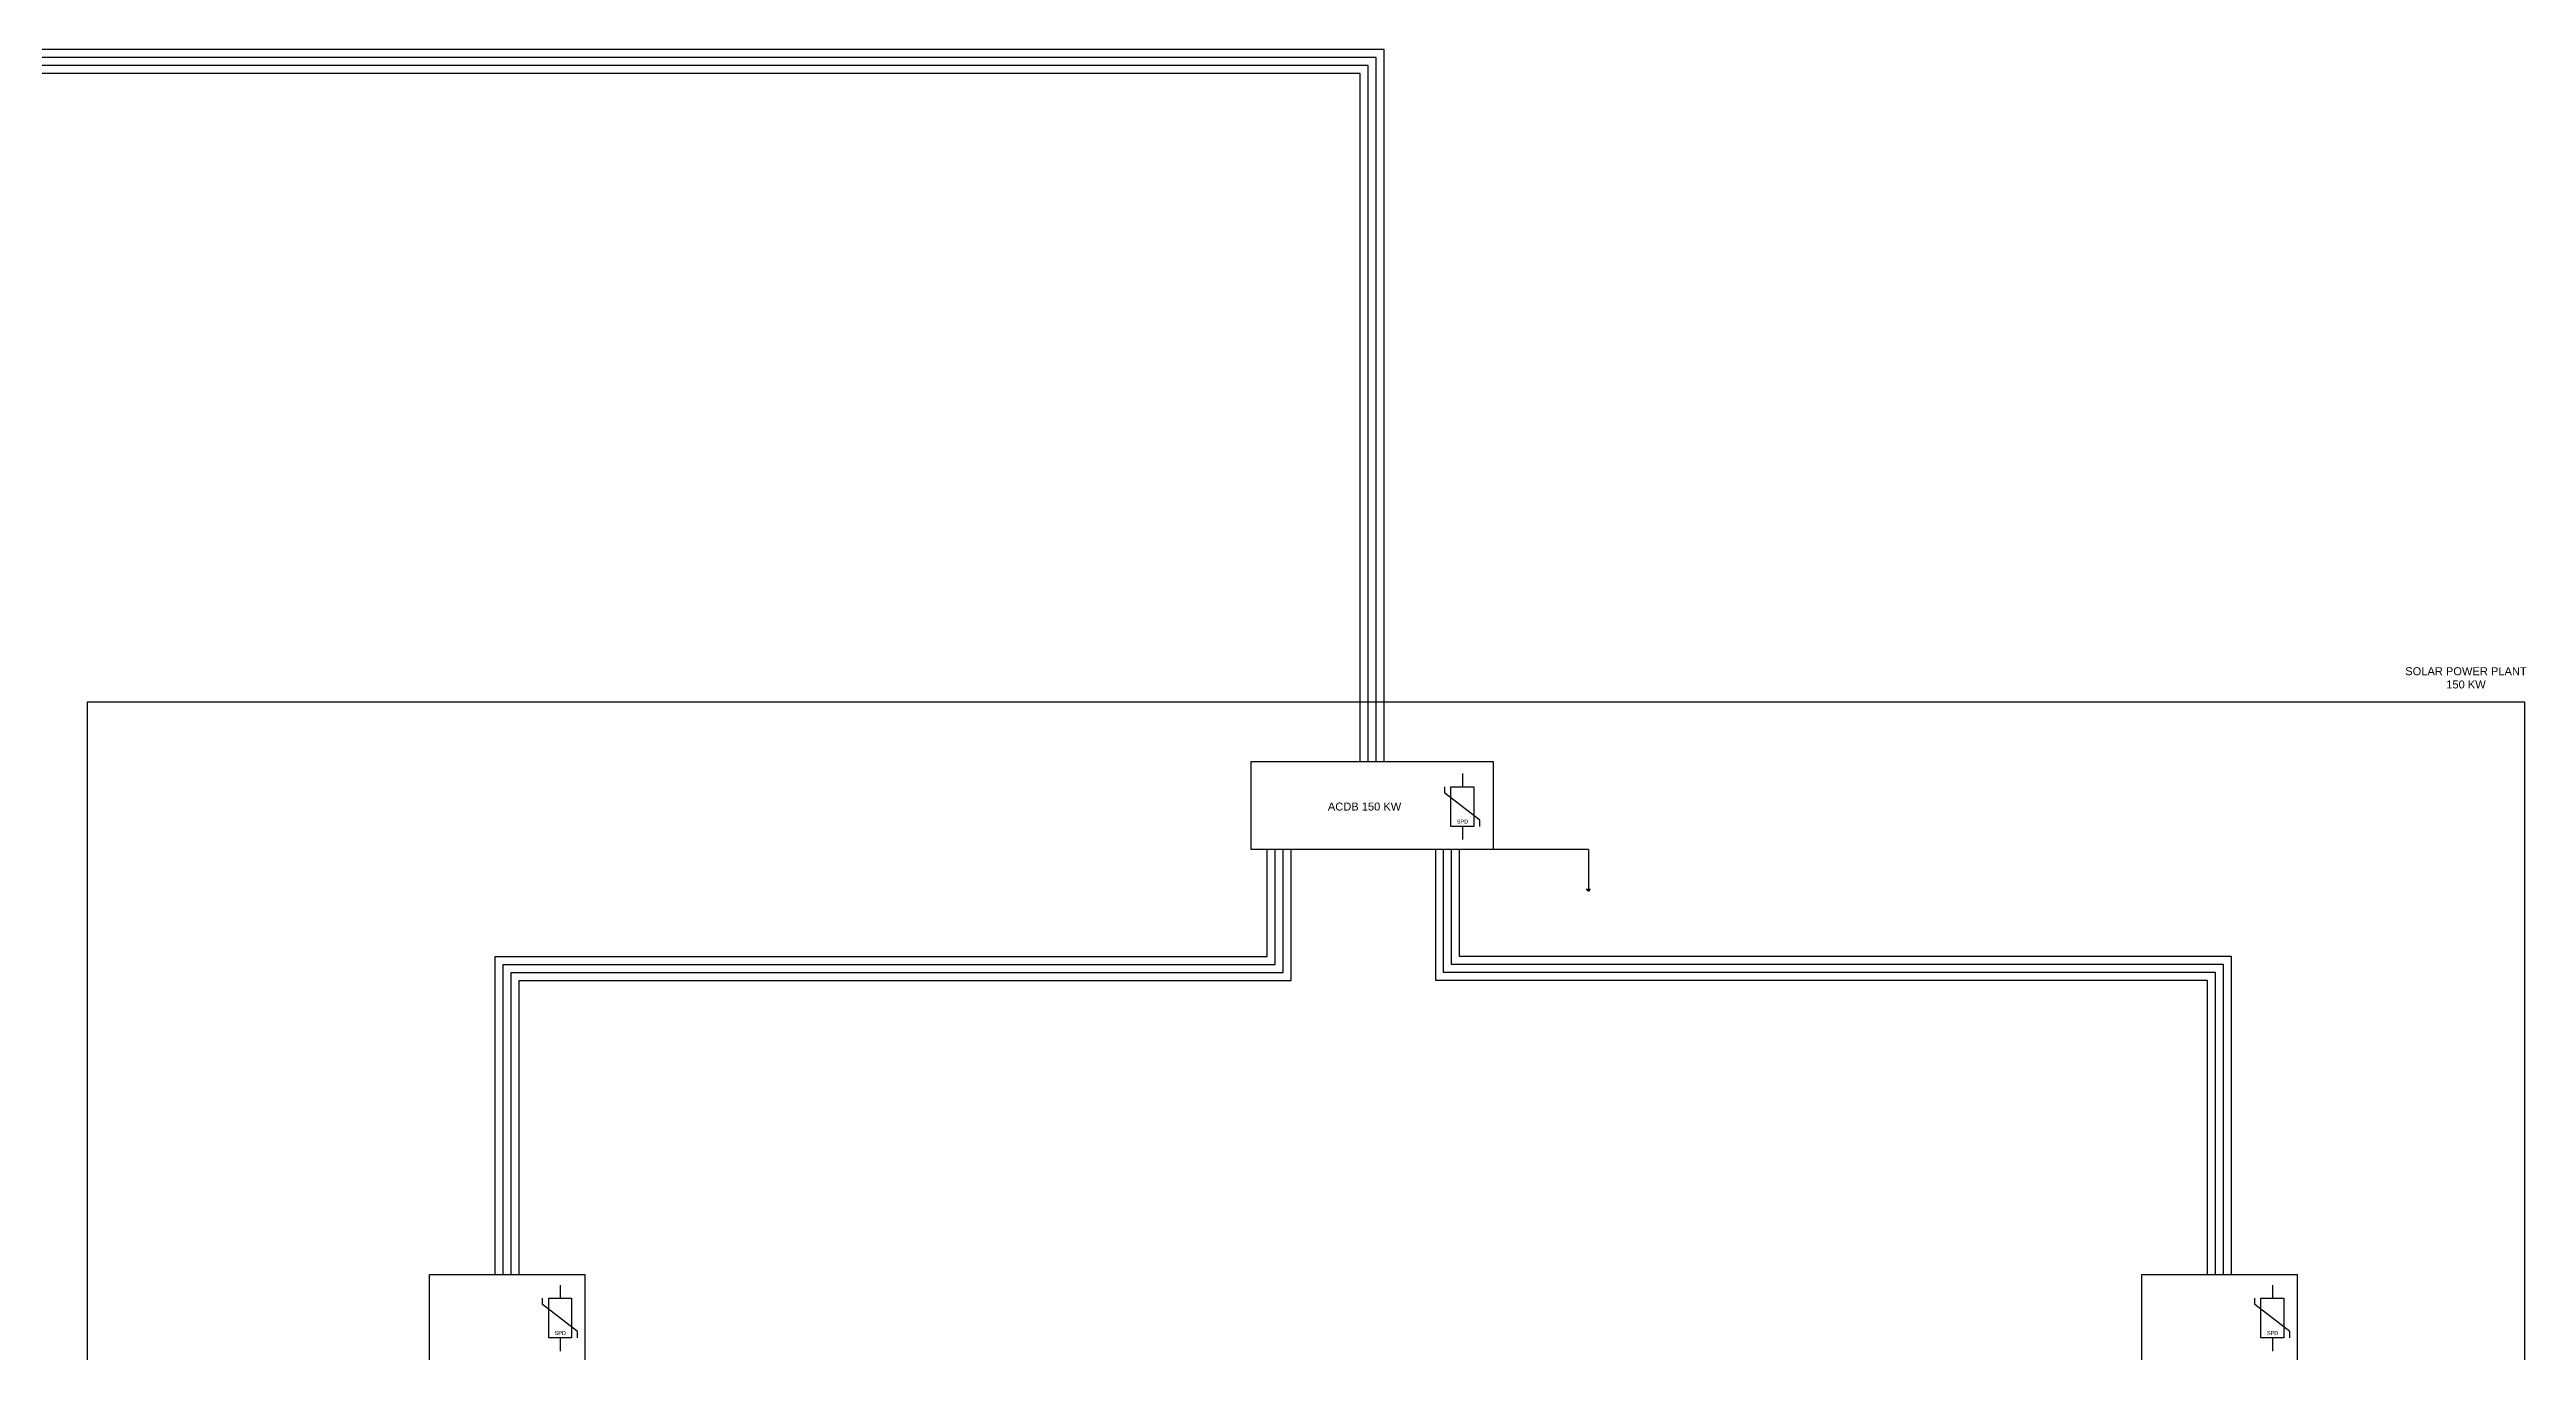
# Model space of a CAD drawing. Header units: inches. Extents: x -137 to 2243, y 16 to 894.
# Drawn here: x 1931.6 to 2243.3, y 600.7 to 764.7 of the extents above; entities that cross this region are included whole.
import ezdxf

# ---------------------------------------------------------------- set-up
doc = ezdxf.new("R2010")
doc.units = ezdxf.units.IN
doc.header["$MEASUREMENT"] = 0
doc.styles.get("Standard").update_dxf_attribs({"font": 'arial.ttf'})

msp = doc.modelspace()

# ---------------------------------------------------------------- linework, layer by layer
at = {"color": 2}
for p, q in [((2098.57, 763.74), (1910.48, 763.74)), ((2098.57, 675.11), (2098.57, 763.74)), ((2085.88, 649.56), (2085.88, 664.03)), ((2108.07, 649.56), (2108.07, 664.03)), ((1988.73, 622.09), (1988.73, 649.56)), ((1988.73, 649.56), (2085.88, 649.56)), ((2205.21, 649.56), (2108.07, 649.56)), ((2205.21, 622.09), (2205.21, 649.56)), ((1988.73, 610.53), (1988.73, 622.09)), ((2205.21, 610.53), (2205.21, 622.09))]:
    msp.add_line(p, q, dxfattribs=at)
at = {"color": 1}
for p, q in [((2099.57, 764.74), (1911.48, 764.74)), ((2099.57, 675.11), (2099.57, 764.74)), ((2084.88, 650.56), (2084.88, 664.03)), ((2109.07, 650.56), (2109.07, 664.03)), ((1987.73, 622.09), (1987.73, 650.56)), ((1987.73, 650.56), (2084.88, 650.56)), ((2206.21, 650.56), (2109.07, 650.56)), ((2206.21, 622.09), (2206.21, 650.56)), ((1987.73, 610.53), (1987.73, 622.09)), ((2206.21, 610.53), (2206.21, 622.09))]:
    msp.add_line(p, q, dxfattribs=at)
at = {"color": 18, "true_color": 0x000000}
for p, q in [((2096.57, 761.74), (1908.48, 761.74)), ((2096.57, 675.11), (2096.57, 761.74)), ((2087.88, 647.56), (2087.88, 664.03)), ((2106.07, 647.56), (2106.07, 664.03)), ((1990.73, 622.09), (1990.73, 647.56)), ((1990.73, 647.56), (2087.88, 647.56)), ((2203.21, 647.56), (2106.07, 647.56)), ((2203.21, 622.09), (2203.21, 647.56)), ((1990.73, 610.53), (1990.73, 622.09)), ((2203.21, 610.53), (2203.21, 622.09))]:
    msp.add_line(p, q, dxfattribs=at)
at = {"color": 5}
for p, q in [((2097.57, 762.74), (1909.48, 762.74)), ((2097.57, 675.11), (2097.57, 762.74)), ((2086.88, 648.56), (2086.88, 664.03)), ((2107.07, 648.56), (2107.07, 664.03)), ((1989.73, 622.09), (1989.73, 648.56)), ((1989.73, 648.56), (2086.88, 648.56)), ((2204.21, 648.56), (2107.07, 648.56)), ((2204.21, 622.09), (2204.21, 648.56)), ((1989.73, 610.53), (1989.73, 622.09)), ((2204.21, 610.53), (2204.21, 622.09))]:
    msp.add_line(p, q, dxfattribs=at)
for p, q in [((2109.43, 673.59), (2109.43, 671.93)), ((2107.23, 671.14), (2107.23, 671.93)), ((2111.63, 667.74), (2107.23, 671.14)), ((2111.63, 666.94), (2111.63, 667.74)), ((2109.43, 666.94), (2109.43, 665.29)), ((2125.29, 664.03), (2113.29, 664.03)), ((2125.29, 664.03), (2125.29, 659.03)), ((2125, 659.03), (2125.57, 659.03)), ((2125.1, 658.93), (2125.47, 658.93)), ((2125.2, 658.83), (2125.37, 658.83)), ((1995.89, 609.2), (1995.89, 607.55)), ((2211.36, 609.2), (2211.36, 607.55)), ((1993.69, 606.75), (1993.69, 607.55)), ((1998.08, 603.35), (1993.69, 606.75)), ((2209.17, 606.75), (2209.17, 607.55)), ((2213.56, 603.35), (2209.17, 606.75)), ((1995.89, 602.56), (1995.89, 600.9)), ((1998.08, 602.56), (1998.08, 603.35)), ((2211.36, 602.56), (2211.36, 600.9)), ((2213.56, 602.56), (2213.56, 603.35))]:
    msp.add_line(p, q)
for points in [[(1936.42, 682.62), (2243.1, 682.62), (2243.1, 441.97), (1936.42, 441.97)], [(2113.29, 664.03), (2082.85, 664.03), (2082.85, 675.11), (2113.29, 675.11)], [(2110.87, 666.94), (2107.99, 666.94), (2107.99, 671.93), (2110.87, 671.93)], [(1999, 579.33), (1979.47, 579.33), (1979.47, 610.53), (1999, 610.53)], [(2214.48, 579.33), (2194.95, 579.33), (2194.95, 610.53), (2214.48, 610.53)], [(1997.33, 602.56), (1994.45, 602.56), (1994.45, 607.55), (1997.33, 607.55)], [(2212.8, 602.56), (2209.92, 602.56), (2209.92, 607.55), (2212.8, 607.55)]]:
    msp.add_lwpolyline(points, close=True)

# ---------------------------------------------------------------- texts
for s, width, heights, insert, char_height, attachment_point in [('\\pxqc;SOLAR POWER PLANT \\P150 KW', 15.8342, [11.95], (2227.81, 684.3), 1, 7), ('\\pxqc;ACDB 150 KW', 11.6202, [0.2], (2102.93, 668.93), 1, 9), ('\\pxqc;SPD', 3.6036, [0.2], (2111.25, 667.29), 0.5, 9), ('\\pxqc;SPD', 3.6036, [0.2], (1997.71, 602.91), 0.5, 9), ('\\pxqc;SPD', 3.6036, [0.2], (2213.19, 602.91), 0.5, 9)]:
    msp.add_mtext_dynamic_manual_height_columns(s, width=width, gutter_width=1, heights=heights, dxfattribs=dict(insert=insert, char_height=char_height, attachment_point=attachment_point))

doc.saveas('drawing.dxf')
